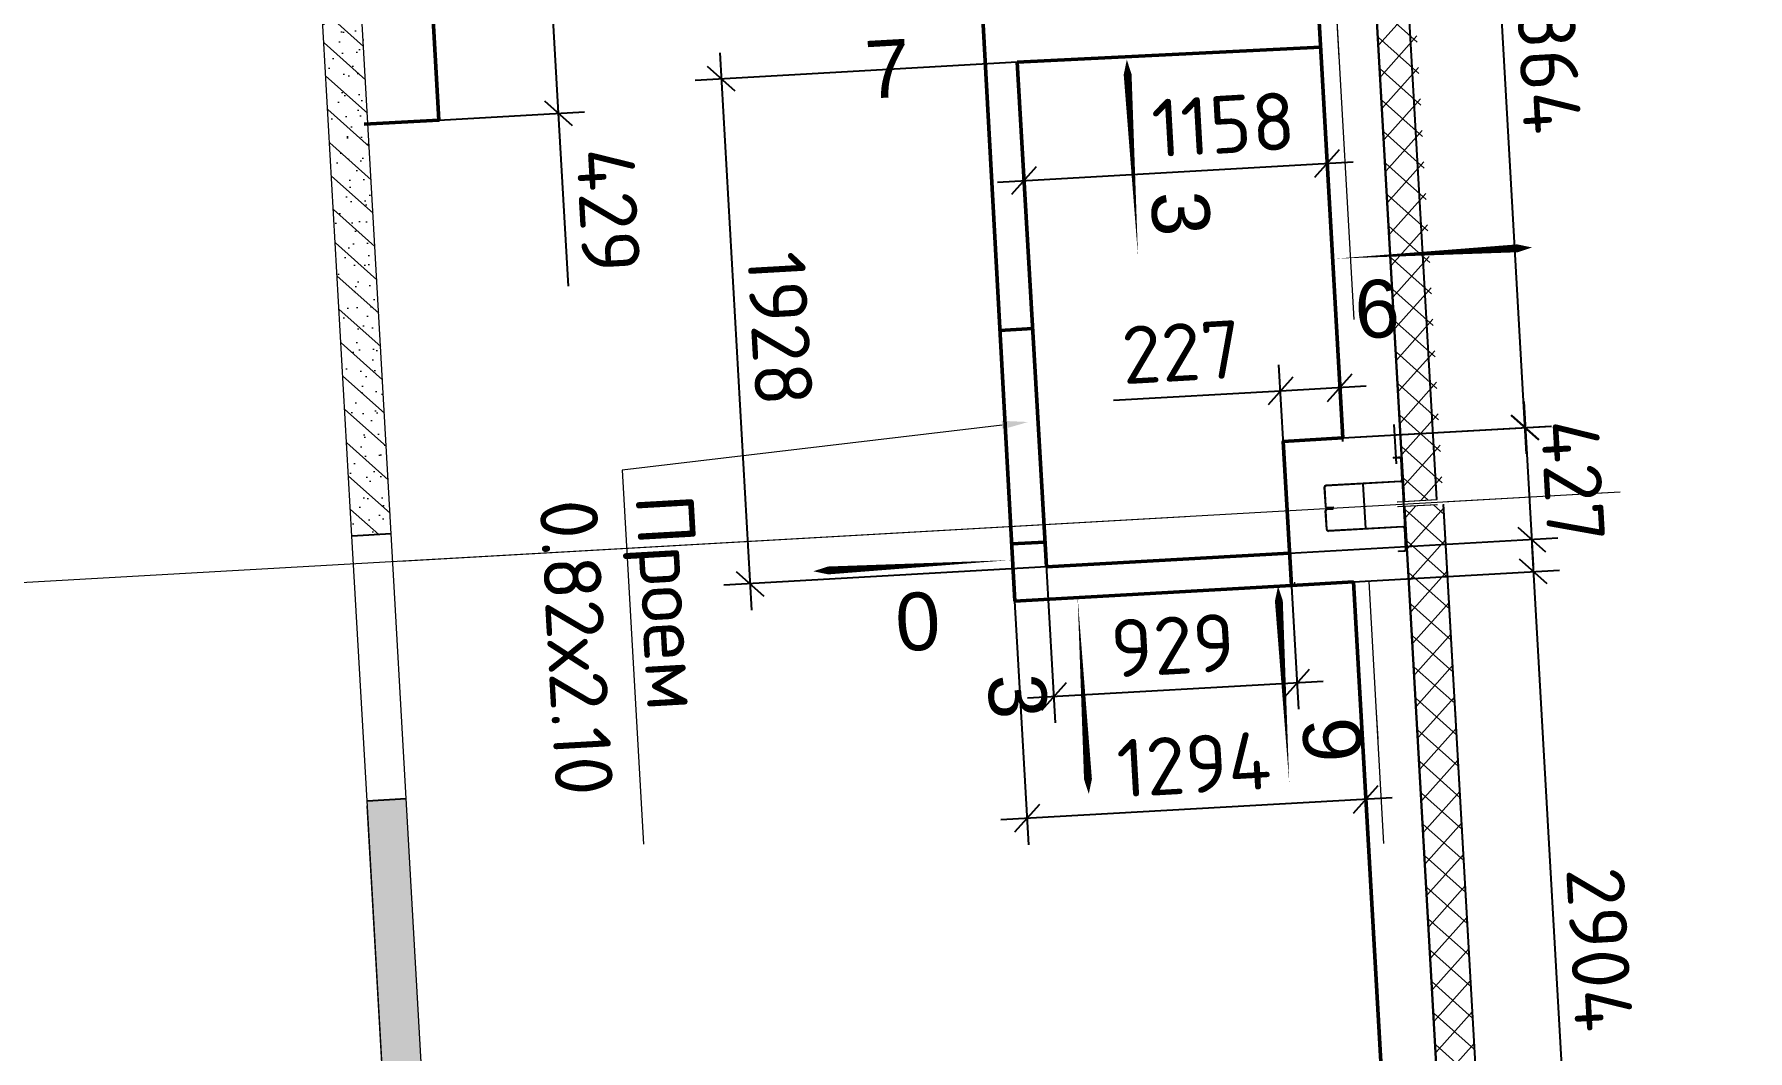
# Model space of a CAD drawing. Header units: metres. Extents: x 107714.6 to 107779.2, y 110780.1 to 110851.4.
# Drawn here: x 107724.92 to 107731.45, y 110821.14 to 110825.01 of the extents above; entities that cross this region are included whole.
import ezdxf
from ezdxf import colors
from ezdxf.entities.mleader import LeaderData, LeaderLine
from ezdxf.math import Vec2, Vec3

# ---------------------------------------------------------------- set-up
doc = ezdxf.new("R2010")
doc.units = ezdxf.units.M
doc.header["$PDMODE"] = 35
doc.header["$PDSIZE"] = 0.001
for name, pattern in [('_ШПТ__20_т__2_5__Линия сетки', [25, 20, -2.5, 0, -2.5]), ('CENTER', [50.8, 31.75, -6.35, 6.35, -6.35]), ('XKITLINE03', [6, 3, -1, 1, -1]), ('невидимаяX2', [19.05, 12.7, -6.35])]:
    doc.linetypes.add(name, pattern=pattern)
for name, color, linetype in [('2023.11.08_В_ОТКЛОНЕНИЯ', 7, 'Continuous'), ('_1-1_ Внутренние стены', 7, 'Continuous'), ('размеры факт', 7, 'Continuous')]:
    doc.layers.add(name, color=color, linetype=linetype)
for name, color, linetype, lineweight in [('Other', 250, 'Continuous', 0), ('ГКЛ', 250, 'Continuous', 50), ('ОСИ', 251, 'CENTER', 18), ('панели', 7, 'Continuous', 9), ('Размерные', 45, 'Continuous', 15), ('Стены', 7, 'Continuous', 18), ('Стены разрез', 7, 'Continuous', 30)]:
    doc.layers.add(name, color=color, linetype=linetype, lineweight=lineweight)
doc.layers.add('Вспомогательные', color=6, linetype='Continuous', plot=False)
doc.styles.add('AxeAndPointZ', font='arial.ttf')
doc.styles.add('GOST 2.304 type A', font='isocpeur.ttf')
doc.styles.add('ISOCPEUR', font='isocpeur.ttf', dxfattribs={"height": 375})
doc.dimstyles.new('ISO-25', dxfattribs={"dimtxt": 0.22, "dimasz": 0.1, "dimexe": 0.1, "dimexo": 0, "dimgap": 0.06, "dimtad": 1, "dimdec": 0, "dimlfac": 1000, "dimtxsty": 'GOST 2.304 type A', "dimblk": 'OBLIQUE', "dimcen": 2.5, "dimdle": 0.1, "dimadec": 0, "dimazin": 0, "dimtfac": 1, "dimtdec": 0, "dimtmove": 0, "dimatfit": 3, "dimfxl": 1, "dimarcsym": 0})
pattern_1 = [(318.25305, (107716.84761, 110843.49968), (0.05659657, 0.0634179), []), (48.25305, (107716.84761, 110843.49968), (-0.0634179, 0.05659657), [])]

# ---------------------------------------------------------------- blocks, each defined once
blk = doc.blocks.new('к3')
at = {"color": 0, "linetype": 'ByBlock', "lineweight": -2, "ltscale": 200}
for p, q in [((4147417.8, 542805.7), (4147417.8, 542828.2)), ((4147417.8, 542805.7), (4147420.8, 542805.7)), ((4147420.8, 542805.7), (4147420.8, 542828.2)), ((4147425.8, 542836.2), (4147504.8, 542836.2)), ((4147425.8, 542833.2), (4147504.8, 542833.2)), ((4147509.8, 542828.2), (4147509.8, 542544.2)), ((4147512.8, 542828.2), (4147512.8, 542544.2)), ((4147682.8, 542828.2), (4147682.8, 542544.2)), ((4147685.8, 542828.2), (4147685.8, 542544.2)), ((4147769.8, 542836.2), (4147690.8, 542836.2)), ((4147769.8, 542833.2), (4147690.8, 542833.2)), ((4147774.8, 542805.7), (4147774.8, 542828.2)), ((4147777.8, 542805.7), (4147774.8, 542805.7)), ((4147777.8, 542805.7), (4147777.8, 542828.2)), ((4147593.8, 542544.2), (4147593.8, 542566.7)), ((4147593.8, 542566.7), (4147596.8, 542566.7)), ((4147596.8, 542544.2), (4147596.8, 542566.7)), ((4147598.8, 542544.2), (4147598.8, 542566.7)), ((4147601.8, 542566.7), (4147598.8, 542566.7)), ((4147601.8, 542544.2), (4147601.8, 542566.7)), ((4147517.8, 542539.2), (4147588.8, 542539.2)), ((4147517.8, 542536.2), (4147588.8, 542536.2)), ((4147677.8, 542539.2), (4147606.8, 542539.2)), ((4147677.8, 542536.2), (4147606.8, 542536.2))]:
    blk.add_line(p, q, dxfattribs=at)
for centre, radius, start, end in [((4147425.8, 542828.2), 8, 90, 180), ((4147425.8, 542828.2), 5, 90, 180), ((4147504.8, 542828.2), 8, 0, 90), ((4147504.8, 542828.2), 5, 0, 90), ((4147690.8, 542828.2), 8, 90, 180), ((4147690.8, 542828.2), 5, 90, 180), ((4147769.8, 542828.2), 8, 0, 90), ((4147769.8, 542828.2), 5, 0, 90), ((4147517.8, 542544.2), 8, 180, 270), ((4147517.8, 542544.2), 5, 180, 270), ((4147588.8, 542544.2), 8, 270, 0), ((4147588.8, 542544.2), 5, 270, 0), ((4147606.8, 542544.2), 8, 180, 270), ((4147606.8, 542544.2), 5, 180, 270), ((4147677.8, 542544.2), 5, 270, 0), ((4147677.8, 542544.2), 8, 270, 0)]:
    blk.add_arc(centre, radius, start, end, dxfattribs=at)
at = {"layer": 'Вспомогательные', "color": 0, "ltscale": 10}
for p, q in [((4147690.3, 542836.2), (4147505.3, 542836.2)), ((4147682.8, 542686.2), (4147512.8, 542686.2))]:
    blk.add_line(p, q, dxfattribs=at)
blk = doc.blocks.new('_Oblique')
at = {"color": 0, "linetype": 'ByBlock', "lineweight": -2}
blk.add_line((-0.5, -0.5), (0.5, 0.5), dxfattribs=at)
blk = doc.blocks.new('*D47')
at = {"layer": 'Defpoints', "color": 0, "lineweight": 9, "transparency": 16777216}
for p in [(107729.5471, 110826.3212, 0.021), (107730.6031, 110823.5125), (107729.9093, 110823.4731, 0.021)]:
    blk.add_point(p, dxfattribs=at)
at = {"layer": 'ГКЛ', "color": 0, "lineweight": -2, "transparency": 16777216}
for p, q in [((107730.4349, 110826.4718), (107730.6087, 110823.4127)), ((107729.5471, 110826.3212), (107730.5404, 110826.3777)), ((107729.9093, 110823.4731), (107730.7029, 110823.5182))]:
    blk.add_line(p, q, dxfattribs=at)
at = {"layer": 'ГКЛ', "color": 0, "lineweight": -2, "transparency": 16777216, "xscale": 0.1, "yscale": 0.1, "zscale": 0.1}
for p, rotation in [((107730.4405, 110826.372), 93.25304974487426), ((107730.6031, 110823.5125), 273.2530497448743)]:
    blk.add_blockref('_Oblique', p, dxfattribs=dict(at, rotation=rotation))
at = {"layer": 'ГКЛ', "color": 0, "lineweight": 9, "transparency": 16777216, "insert": (107730.6915, 110824.9519), "char_height": 0.22, "attachment_point": 5, "rotation": 273.25305, "style": 'GOST 2.304 type A'}
blk.add_mtext('2864', dxfattribs=at)
blk = doc.blocks.new('*D48')
at = {"layer": 'Defpoints', "color": 0, "lineweight": 9, "transparency": 16777216}
for p in [(107729.9093, 110823.4731), (107730.6293, 110823.0864), (107729.7069, 110823.034, 0.021)]:
    blk.add_point(p, dxfattribs=at)
at = {"layer": 'ГКЛ', "color": 0, "lineweight": -2, "transparency": 16777216}
for p, q in [((107730.5994, 110823.6125), (107730.635, 110822.9866)), ((107729.9093, 110823.4731), (107730.7049, 110823.5183)), ((107729.7069, 110823.034), (107730.7291, 110823.0921))]:
    blk.add_line(p, q, dxfattribs=at)
at = {"layer": 'ГКЛ', "color": 0, "lineweight": -2, "transparency": 16777216, "xscale": 0.1, "yscale": 0.1, "zscale": 0.1}
for p, rotation in [((107730.6051, 110823.5126), 93.25304974487426), ((107730.6293, 110823.0864), 273.2530497448743)]:
    blk.add_blockref('_Oblique', p, dxfattribs=dict(at, rotation=rotation))
at = {"layer": 'ГКЛ', "color": 0, "lineweight": 9, "transparency": 16777216, "insert": (107730.7869, 110823.3092), "char_height": 0.22, "attachment_point": 5, "rotation": 273.25305, "style": 'GOST 2.304 type A'}
blk.add_mtext('427', dxfattribs=at)
blk = doc.blocks.new('*D49')
at = {"layer": 'Defpoints', "color": 0, "lineweight": 9, "transparency": 16777216}
for p in [(107729.9505, 110822.9246), (107730.8011, 110820.0643), (107730.1152, 110820.0253, 0.021)]:
    blk.add_point(p, dxfattribs=at)
at = {"layer": 'ГКЛ', "color": 0, "lineweight": -2, "transparency": 16777216}
for p, q in [((107730.6306, 110823.0635), (107730.8067, 110819.9645)), ((107729.9505, 110822.9246), (107730.7361, 110822.9693)), ((107730.1152, 110820.0253), (107730.9009, 110820.07))]:
    blk.add_line(p, q, dxfattribs=at)
at = {"layer": 'ГКЛ', "color": 0, "lineweight": -2, "transparency": 16777216, "xscale": 0.1, "yscale": 0.1, "zscale": 0.1}
for p, rotation in [((107730.6363, 110822.9636), 93.25304974487426), ((107730.8011, 110820.0643), 273.2530497448743)]:
    blk.add_blockref('_Oblique', p, dxfattribs=dict(at, rotation=rotation))
at = {"layer": 'ГКЛ', "color": 0, "lineweight": 9, "transparency": 16777216, "insert": (107730.8884, 110821.5236), "char_height": 0.22, "attachment_point": 5, "rotation": 273.25305, "style": 'GOST 2.304 type A'}
blk.add_mtext('2904', dxfattribs=at)
blk = doc.blocks.new('*D52')
at = {"layer": 'Defpoints', "color": 0, "lineweight": 9, "transparency": 16777216}
for p in [(107729.6717, 110823.6517), (107729.6834, 110823.4473, 0.021), (107729.91, 110823.4602, 0.021)]:
    blk.add_point(p, dxfattribs=at)
at = {"layer": 'ГКЛ', "color": 0, "lineweight": -2, "transparency": 16777216}
for p, q in [((107729.6834, 110823.4473), (107729.6661, 110823.7515)), ((107729.91, 110823.4602), (107729.8927, 110823.7644)), ((107729.6717, 110823.6517), (107729.0348, 110823.6155)), ((107729.9982, 110823.6703), (107729.6717, 110823.6517))]:
    blk.add_line(p, q, dxfattribs=at)
at = {"layer": 'ГКЛ', "color": 0, "lineweight": -2, "transparency": 16777216, "xscale": 0.1, "yscale": 0.1, "zscale": 0.1}
for p, rotation in [((107729.6717, 110823.6517), 183.2530497448743), ((107729.8984, 110823.6646), 3.253049744874268)]:
    blk.add_blockref('_Oblique', p, dxfattribs=dict(at, rotation=rotation))
at = {"layer": 'ГКЛ', "color": 0, "lineweight": 9, "transparency": 16777216, "insert": (107729.2937, 110823.8005), "char_height": 0.22, "attachment_point": 5, "rotation": 3.25305, "style": 'GOST 2.304 type A'}
blk.add_mtext('227', dxfattribs=at)
blk = doc.blocks.new('*D102')
at = {"layer": 'Defpoints', "color": 0, "lineweight": 9, "transparency": 16777216}
for p in [(107729.9505, 110822.9246, 0.021), (107728.6585, 110822.8512, 0.021), (107728.7056, 110822.0225)]:
    blk.add_point(p, dxfattribs=at)
at = {"layer": 'ГКЛ', "color": 0, "lineweight": -2, "transparency": 16777216}
for p, q in [((107729.9505, 110822.9246), (107730.0032, 110821.996)), ((107728.6585, 110822.8512), (107728.7113, 110821.9226)), ((107730.0974, 110822.1016), (107728.6058, 110822.0168))]:
    blk.add_line(p, q, dxfattribs=at)
at = {"layer": 'ГКЛ', "color": 0, "lineweight": -2, "transparency": 16777216, "xscale": 0.1, "yscale": 0.1, "zscale": 0.1}
for p, rotation in [((107729.9976, 110822.0959), 3.253049744874268), ((107728.7056, 110822.0225), 183.2530497448743)]:
    blk.add_blockref('_Oblique', p, dxfattribs=dict(at, rotation=rotation))
at = {"layer": 'ГКЛ', "color": 0, "lineweight": 9, "transparency": 16777216, "insert": (107729.342, 110822.2289), "char_height": 0.22, "attachment_point": 5, "rotation": 3.25305, "style": 'GOST 2.304 type A'}
blk.add_mtext('1294', dxfattribs=at)
blk = doc.blocks.new('*D103')
at = {"layer": 'Defpoints', "color": 0, "lineweight": 9, "transparency": 16777216}
for p in [(107728.7789, 110822.9892, 0.021), (107729.7064, 110823.042, 0.021), (107728.8075, 110822.4864)]:
    blk.add_point(p, dxfattribs=at)
at = {"layer": 'ГКЛ', "color": 0, "lineweight": -2, "transparency": 16777216}
for p, q in [((107728.7789, 110822.9892), (107728.8132, 110822.3865)), ((107729.7064, 110823.042), (107729.7407, 110822.4392)), ((107729.8348, 110822.5448), (107728.7076, 110822.4807))]:
    blk.add_line(p, q, dxfattribs=at)
at = {"layer": 'ГКЛ', "color": 0, "lineweight": -2, "transparency": 16777216, "xscale": 0.1, "yscale": 0.1, "zscale": 0.1}
for p, rotation in [((107729.735, 110822.5391), 3.253049744874268), ((107728.8075, 110822.4864), 183.2530497448743)]:
    blk.add_blockref('_Oblique', p, dxfattribs=dict(at, rotation=rotation))
at = {"layer": 'ГКЛ', "color": 0, "lineweight": 9, "transparency": 16777216, "insert": (107729.2616, 110822.6824), "char_height": 0.22, "attachment_point": 5, "rotation": 3.25305, "style": 'GOST 2.304 type A'}
blk.add_mtext('929', dxfattribs=at)
blk = doc.blocks.new('*D104')
at = {"layer": 'Defpoints', "color": 0, "lineweight": 9, "transparency": 16777216}
for p in [(107729.8246, 110824.9628, 0.021), (107728.6679, 110824.9061, 0.021), (107729.8498, 110824.5201)]:
    blk.add_point(p, dxfattribs=at)
at = {"layer": 'ГКЛ', "color": 0, "lineweight": -2, "transparency": 16777216}
for p, q in [((107729.8246, 110824.9628), (107729.8554, 110824.4203)), ((107728.6679, 110824.9061), (107728.6992, 110824.3546)), ((107728.5937, 110824.4488), (107729.9496, 110824.5258))]:
    blk.add_line(p, q, dxfattribs=at)
at = {"layer": 'ГКЛ', "color": 0, "lineweight": -2, "transparency": 16777216, "xscale": 0.1, "yscale": 0.1, "zscale": 0.1}
for p, rotation in [((107729.8498, 110824.5201), 3.253049744874275), ((107728.6936, 110824.4544), 183.2530497448743)]:
    blk.add_blockref('_Oblique', p, dxfattribs=dict(at, rotation=rotation))
at = {"layer": 'ГКЛ', "color": 0, "lineweight": 9, "transparency": 16777216, "insert": (107729.4543, 110824.6679), "char_height": 0.22, "attachment_point": 5, "rotation": 3.25305, "style": 'GOST 2.304 type A'}
blk.add_mtext('1158', dxfattribs=at)
blk = doc.blocks.new('*D105')
at = {"layer": 'Defpoints', "color": 0, "lineweight": 9, "transparency": 16777216}
for p in [(107728.6679, 110824.9061), (107727.6494, 110822.917), (107728.7794, 110822.9813, 0.021)]:
    blk.add_point(p, dxfattribs=at)
at = {"layer": 'ГКЛ', "color": 0, "lineweight": -2, "transparency": 16777216}
for p, q in [((107727.5344, 110824.9418), (107727.6551, 110822.8172)), ((107728.6679, 110824.9061), (107727.4402, 110824.8363)), ((107728.7794, 110822.9813), (107727.5496, 110822.9114))]:
    blk.add_line(p, q, dxfattribs=at)
at = {"layer": 'ГКЛ', "color": 0, "lineweight": -2, "transparency": 16777216, "xscale": 0.1, "yscale": 0.1, "zscale": 0.1}
for p, rotation in [((107727.54, 110824.842), 93.25304974487426), ((107727.6494, 110822.917), 273.2530497448743)]:
    blk.add_blockref('_Oblique', p, dxfattribs=dict(at, rotation=rotation))
at = {"layer": 'ГКЛ', "color": 0, "lineweight": 9, "transparency": 16777216, "insert": (107727.7645, 110823.8892), "char_height": 0.22, "attachment_point": 5, "rotation": 273.25305, "style": 'GOST 2.304 type A'}
blk.add_mtext('1928', dxfattribs=at)
blk = doc.blocks.new('*D140')
at = {"layer": 'Defpoints', "color": 0, "lineweight": 9, "transparency": 16777216}
for p in [(107726.4394, 110825.1134), (107726.4637, 110824.6851, -0.027), (107726.9185, 110824.711)]:
    blk.add_point(p, dxfattribs=at)
at = {"layer": 'ГКЛ', "color": 0, "lineweight": -2, "transparency": 16777216}
for p, q in [((107726.8885, 110825.2391), (107726.9185, 110824.711)), ((107726.4394, 110825.1134), (107726.994, 110825.1449)), ((107726.4637, 110824.6851), (107727.0183, 110824.7166)), ((107726.9185, 110824.711), (107726.9559, 110824.052))]:
    blk.add_line(p, q, dxfattribs=at)
at = {"layer": 'ГКЛ', "color": 0, "lineweight": -2, "transparency": 16777216, "xscale": 0.1, "yscale": 0.1, "zscale": 0.1}
for p, rotation in [((107726.8941, 110825.1393), 93.25304974542452), ((107726.9185, 110824.711), 273.2530497454246)]:
    blk.add_blockref('_Oblique', p, dxfattribs=dict(at, rotation=rotation))
at = {"layer": 'ГКЛ', "color": 0, "lineweight": 9, "transparency": 16777216, "insert": (107727.1098, 110824.3412), "char_height": 0.22, "attachment_point": 5, "rotation": 273.25305, "style": 'GOST 2.304 type A'}
blk.add_mtext('429', dxfattribs=at)

msp = doc.modelspace()

# ---------------------------------------------------------------- hatches: boundary and pattern name
at = {"layer": '_1-1_ Внутренние стены', "linetype": 'Continuous', "lineweight": 0, "true_color": 0x000000}
h = msp.add_hatch(dxfattribs=at)
h.set_pattern_fill('ГАЗОБЕТОН_0004', color=18, scale=0.001, angle=-86.74695, style=0, pattern_type=2)
h.set_pattern_definition([(318.25305, (107717.932035, 110781.90025), (0.05992578, 0.06714835), []), (3.25305, (107717.99196, 110781.967395), (-0.00459642, 0.08086948), [0, -0.054, 0, -0.081]), (68.25305, (107718.05911, 110781.90747), (0.07523517, -0.03001115), [0, -0.0396, 0, -0.0684])])
h.paths.add_polyline_path([(107726.1425, 110825.5682), (107725.9927, 110825.5597), (107726.1326, 110823.0987), (107726.2823, 110823.1072)])
h = msp.add_hatch(dxfattribs=at)
h.set_pattern_fill('ГАЗОБЕТОН_0004', color=18, scale=0.001, angle=-86.74695, style=0, pattern_type=2)
h.set_pattern_definition([(318.25305, (107718.128995, 110778.43083), (0.05992578, 0.06714835), []), (3.25305, (107718.18892, 110778.49798), (-0.00459642, 0.08086948), [0, -0.054, 0, -0.081]), (68.25305, (107718.25607, 110778.438055), (0.07523517, -0.03001115), [0, -0.0396, 0, -0.0684])])
h.paths.add_polyline_path([(107726.3394, 110822.0988), (107726.1897, 110822.0903), (107726.5466, 110815.8104), (107726.6963, 110815.819)])
at = {"layer": 'панели', "lineweight": 9}
h = msp.add_hatch(dxfattribs=at)
h.set_pattern_fill('FP_5', color=256, scale=0.001, angle=-86.74695, style=0, pattern_type=2)
h.set_pattern_definition(pattern_1)
h.paths.add_polyline_path([(107730.1462, 110823.2317), (107730.2919, 110823.2399), (107729.9526, 110829.2103), (107729.8068, 110829.202), (107730.1387, 110823.3623)], flags=0)
h = msp.add_hatch(dxfattribs=at)
h.set_pattern_fill('FP_4', color=256, scale=0.001, angle=-86.74695, style=0, pattern_type=2)
h.set_pattern_definition([(318.25305, (107716.82265, 110843.49826), (0.0998763, 0.1119139), [])])
h.paths.add_polyline_path([(107730.267, 110823.2385), (107730.269, 110823.2386), (107729.9296, 110829.209), (107729.9276, 110829.2089), (107730.2595, 110823.3692)], flags=0)
h = msp.add_hatch(dxfattribs=at)
h.set_pattern_fill('FP_5', color=256, scale=0.001, angle=-86.74695, style=0, pattern_type=2)
h.set_pattern_definition(pattern_1)
h.paths.add_polyline_path([(107730.4866, 110817.2413), (107730.6324, 110817.2496), (107730.2931, 110823.22), (107730.1473, 110823.2117), (107730.479, 110817.3757)], flags=0)
h = msp.add_hatch(dxfattribs=at)
h.set_pattern_fill('FP_4', color=256, scale=0.001, angle=-86.74695, style=0, pattern_type=2)
h.set_pattern_definition([(318.25305, (107716.84761, 110843.49968), (0.0998763, 0.1119139), [])])
h.paths.add_polyline_path([(107730.6324, 110817.2496), (107730.6344, 110817.2497), (107730.2951, 110823.2201), (107730.2931, 110823.22), (107730.6248, 110817.384)], flags=0)

# ---------------------------------------------------------------- linework, layer by layer
for points in [[(107730.1046, 110823.5248), (107730.1131, 110823.375)], [(107726.2821, 110823.1072), (107726.1323, 110823.0987)], [(107726.1897, 110822.0903), (107726.3394, 110822.0988)]]:
    msp.add_lwpolyline(points)
at = {"layer": '2023.11.08_В_ОТКЛОНЕНИЯ'}
for points, elevation in [([(107728.5245, 110825.1143, 0, 0, 0), (107727.7757, 110825.0718, 0, 0.16, 0), (107728.0752, 110825.0888, 0.03, 0.03, 0), (107728.5245, 110825.1143, 0, 0, 0)], -0.009), ([(107729.8824, 110824.1567, 0, 0, 0), (107730.6312, 110824.1992, 0, 0.16, 0), (107730.3317, 110824.1822, 0.03, 0.03, 0), (107729.8824, 110824.1567, 0, 0, 0)], 0.021), ([(107728.64, 110823.0073, 0, 0, 0), (107727.8912, 110822.9648, 0, 0.16, 0), (107728.1907, 110822.9818, 0.03, 0.03, 0), (107728.64, 110823.0073, 0, 0, 0)], -0.009), ([(107729.7052, 110822.1595, 0, 0, 0), (107729.6626, 110822.9083, 0, 0.16, 0), (107729.6796, 110822.6088, 0.03, 0.03, 0), (107729.7052, 110822.1595, 0, 0, 0)], 0.021), ([(107728.8987, 110822.8649, 0, 0, 0), (107728.9412, 110822.1161, 0, 0.16, 0), (107728.9242, 110822.4156, 0.03, 0.03, 0), (107728.8987, 110822.8649, 0, 0, 0)], 0.021)]:
    msp.add_lwpolyline(points, format="xyseb", dxfattribs=dict(at, elevation=elevation))
msp.add_lwpolyline([(107729.1287, 110824.1663, 0, 0, 0), (107729.0861, 110824.9151, 0, 0.16, 0), (107729.1031, 110824.6156, 0.03, 0.03, 0), (107729.1287, 110824.1663, 0, 0, 0)], format="xyseb", dxfattribs=at)
at = {"layer": 'Other', "linetype": 'XKITLINE03', "lineweight": 15}
for p, q in [((107728.76, 110844.8903), (107731.3824, 110798.752)), ((107726.3147, 110823.0039), (107730.9672, 110823.2683))]:
    msp.add_line(p, q, dxfattribs=at)
at = {"layer": 'ГКЛ', "lineweight": 50}
for points, elevation in [([(107728.419, 110827.2247), (107728.6587, 110822.8512)], -0.009), ([(107729.7745, 110825.8434), (107729.9093, 110823.4731), (107729.6826, 110823.4602), (107729.7138, 110822.9112), (107729.9505, 110822.9246)], 0.021), ([(107726.1548, 110825.0973), (107726.4394, 110825.1134), (107726.4637, 110824.6851), (107726.1792, 110824.6689)], -0.027), ([(107728.6679, 110824.9061), (107729.8246, 110824.9628)], 0.021), ([(107728.7794, 110822.9813), (107728.6679, 110824.9061)], 0.021), ([(107728.7277, 110823.8898), (107728.6003, 110823.8826)], 0.021), ([(107728.774, 110823.0761), (107728.6465, 110823.0689)], 0.021), ([(107729.7069, 110823.034), (107728.7794, 110822.9813)], 0.021), ([(107729.9505, 110822.9246), (107730.1152, 110820.0253)], 0.021), ([(107729.7138, 110822.9112), (107728.6585, 110822.8512)], 0.021)]:
    msp.add_lwpolyline(points, dxfattribs=dict(at, elevation=elevation))
at = {"layer": 'ГКЛ', "lineweight": 9}
msp.add_lwpolyline([(107729.7251, 110822.9238), (107729.7261, 110822.9061)], dxfattribs=at)
at = {"layer": 'ОСИ', "linetype": '_ШПТ__20_т__2_5__Линия сетки'}
for p, q in [((107728.76, 110844.8903), (107731.4531, 110797.5077)), ((107716.5785, 110822.4505), (107730.9182, 110823.2655))]:
    msp.add_line(p, q, dxfattribs=at)
at = {"layer": 'панели'}
for p, q in [((107729.8048, 110829.2019), (107730.1442, 110823.2315)), ((107730.269, 110823.2386), (107729.9296, 110829.209)), ((107730.1192, 110823.2301), (107730.269, 110823.2386)), ((107730.2701, 110823.2187), (107730.1203, 110823.2102)), ((107730.1453, 110823.2116), (107730.4846, 110817.2412)), ((107730.6344, 110817.2497), (107730.2951, 110823.2201))]:
    msp.add_line(p, q, dxfattribs=at)
at = {"layer": 'панели', "lineweight": 9}
for p, q in [((107730.1462, 110823.2317), (107729.8068, 110829.202)), ((107730.267, 110823.2385), (107729.9276, 110829.2089)), ((107730.4866, 110817.2413), (107730.1473, 110823.2117)), ((107730.6324, 110817.2496), (107730.2931, 110823.22))]:
    msp.add_line(p, q, dxfattribs=at)
at = {"layer": 'Стены', "lineweight": 18}
for points in [[(107726.1323, 110823.0987), (107725.9925, 110825.5597)], [(107726.2821, 110823.1072), (107726.1422, 110825.5682)], [(107726.3746, 110818.8361), (107726.1897, 110822.0903)], [(107726.3758, 110818.8161), (107726.1908, 110822.0703)], [(107726.6963, 110815.819), (107726.3394, 110822.0988)]]:
    msp.add_lwpolyline(points, dxfattribs=at)
at = {"layer": 'Стены', "linetype": 'невидимаяX2'}
for points in [[(107726.1897, 110822.0903), (107726.1323, 110823.0987)], [(107726.3394, 110822.0988), (107726.2821, 110823.1072)]]:
    msp.add_lwpolyline(points, dxfattribs=at)
at = {"layer": 'Стены разрез', "lineweight": 5}
for p, q in [((107729.8019, 110829.2017), (107730.1413, 110823.2314)), ((107730.2661, 110823.2385), (107729.9267, 110829.2088)), ((107730.1163, 110823.23), (107730.2661, 110823.2385)), ((107730.2672, 110823.2185), (107730.1174, 110823.21)), ((107730.1424, 110823.2114), (107730.4817, 110817.241)), ((107730.6315, 110817.2496), (107730.2922, 110823.2199))]:
    msp.add_line(p, q, dxfattribs=at)

# ---------------------------------------------------------------- block references
at = {"layer": 'Размерные', "color": 0, "xscale": 0.0009999999999999998, "yscale": 0.0009999999999999998, "zscale": 0.0009999999999999998, "rotation": 273.2530497448619}
msp.add_blockref('к3', (106952.821, 114933.3322), dxfattribs=at)

# ---------------------------------------------------------------- texts
at = {"layer": '2023.11.08_В_ОТКЛОНЕНИЯ', "style": 'AxeAndPointZ'}
for s, p in [('7', (107728.0948, 110824.7661, -0.009)), ('6', (107729.9606, 110823.8509, 0.021)), ('0', (107728.2103, 110822.6591, -0.009))]:
    msp.add_text(s, height=0.22, rotation=3.25305, dxfattribs=at).set_placement(p)
at = {"layer": '2023.11.08_В_ОТКЛОНЕНИЯ', "char_height": 0.22, "attachment_point": 1, "rotation": 273.25305, "style": 'AxeAndPointZ'}
for s, insert in [('3', (107729.3971, 110824.4206, 0.03)), ('3', (107728.7752, 110822.5803, 0.051)), ('9', (107729.9736, 110822.4138, 0.051))]:
    msp.add_mtext(s, dxfattribs=dict(at, insert=insert))

# ---------------------------------------------------------------- dimensions: what is measured, and where the dimension line sits
at = {"layer": 'ГКЛ', "lineweight": 9}
for base, p1, p2, angle, picture, middle in [((107730.6031, 110823.5125), (107729.5471, 110826.3212, 0.021), (107729.9093, 110823.4731, 0.021), 273.25305, '*D47', (107730.6915, 110824.9519)), ((107726.9185, 110824.711), (107726.4394, 110825.1134), (107726.4637, 110824.6851, -0.027), 273.25305, '*D140', (107727.1098, 110824.3412)), ((107727.6494, 110822.917), (107728.6679, 110824.9061), (107728.7794, 110822.9813, 0.021), 273.25305, '*D105', (107727.7645, 110823.8892)), ((107729.6717, 110823.6517), (107729.91, 110823.4602, 0.021), (107729.6834, 110823.4473, 0.021), 3.25305, '*D52', (107729.2937, 110823.8005)), ((107730.8011, 110820.0643), (107729.9505, 110822.9246), (107730.1152, 110820.0253, 0.021), 273.25305, '*D49', (107730.8884, 110821.5236)), ((107728.8075, 110822.4864), (107729.7064, 110823.042, 0.021), (107728.7789, 110822.9892, 0.021), 3.25305, '*D103', (107729.2616, 110822.6824)), ((107728.7056, 110822.0225), (107729.9505, 110822.9246, 0.021), (107728.6585, 110822.8512, 0.021), 3.25305, '*D102', (107729.342, 110822.2289))]:
    dim = msp.add_linear_dim(base=base, p1=p1, p2=p2, angle=angle, dimstyle='ISO-25', dxfattribs=at)
    dim.commit()
    dim.dimension.update_dxf_attribs({"geometry": picture, "text_midpoint": middle})
for base, p1, p2, angle, picture, middle in [((107729.8498, 110824.5201), (107728.6679, 110824.9061, 0.021), (107729.8246, 110824.9628, 0.021), 3.25305, '*D104', (107729.4639, 110824.4982)), ((107730.6293, 110823.0864), (107729.9093, 110823.4731), (107729.7069, 110823.034, 0.021), 273.25305, '*D48', (107730.6172, 110823.2995))]:
    dim = msp.add_linear_dim(base=base, p1=p1, p2=p2, angle=angle, dimstyle='ISO-25', dxfattribs=at)
    dim.commit()
    dim.dimension.update_dxf_attribs({"geometry": picture, "text_midpoint": middle, "dimtype": 160})

# ---------------------------------------------------------------- leaders
at = {"layer": 'размеры факт'}
ml = msp.add_multileader_mtext('Standard', dxfattribs=at)
ml.set_content('Проем\\P0.82х2.10', color=256, style='ISOCPEUR')
ml.set_leader_properties(lineweight=5)
ml.build(insert=Vec2(0, 0))
ml.multileader.update_dxf_attribs({"has_dogleg": 0, "text_left_attachment_type": 6, "text_right_attachment_type": 6, "arrow_head_size": 0.1})
ctx = ml.context
ctx.base_point, ctx.char_height, ctx.arrow_head_size, ctx.landing_gap_size, ctx.plane_origin, ctx.plane_x_axis, ctx.plane_y_axis = Vec3(107727.1627, 110823.3508), 0.22, 0.1, 0.1, Vec3(107727.6827, 110821.828), Vec3(0.056746, -0.998389), Vec3(0.998389, 0.056746)
ctx.left_attachment, ctx.right_attachment = 6, 6
notes = []
notes.append((ctx, [(0, (1, 1, 0), (107726.7087, 110831.3379), (0.056746, -0.998389), 8, [(0, [(107728.7101, 110823.5339)], 0, [])])]))
ctx.mtext.insert, ctx.mtext.text_direction, ctx.mtext.flow_direction = Vec3(107727.432, 110823.2659), Vec3(0.056746, -0.998389), 5
ml = msp.add_multileader_mtext('Standard', dxfattribs=at)
ml.set_content('Проем\\P0.82х2.10', color=256, style='ISOCPEUR')
ml.set_leader_properties(lineweight=5)
ml.build(insert=Vec2(0, 0))
ml.multileader.update_dxf_attribs({"has_dogleg": 0, "text_left_attachment_type": 6, "text_right_attachment_type": 6, "arrow_head_size": 0.1})
ctx = ml.context
ctx.base_point, ctx.char_height, ctx.arrow_head_size, ctx.landing_gap_size, ctx.plane_origin, ctx.plane_x_axis, ctx.plane_y_axis = Vec3(107727.0098, 110827.7451), 0.22, 0.1, 0.1, Vec3(107727.4927, 110826.3552), Vec3(0.056746, -0.998389), Vec3(0.998389, 0.056746)
ctx.left_attachment, ctx.right_attachment, ctx.text_align_type = 6, 6, 2
notes.append((ctx, [(1, (1, 1, 0), (107727.5388, 110818.4381), (-0.056746, 0.998389), 8, [(0, [(107728.5189, 110826.5627)], 0, [])])]))
ctx.mtext.insert, ctx.mtext.text_direction, ctx.mtext.alignment, ctx.mtext.flow_direction = Vec3(107727.3427, 110826.54), Vec3(0.056746, -0.998389), 3, 5
for ctx, leaders in notes:
    for number, flags, end, landing, length, lines in leaders:
        leader = LeaderData()
        leader.index, (leader.has_last_leader_line, leader.has_dogleg_vector, leader.attachment_direction) = number, flags
        leader.last_leader_point, leader.dogleg_vector, leader.dogleg_length = Vec3(end), Vec3(landing), length
        for number, points, colour, breaks in lines:
            line = LeaderLine()
            line.index, line.vertices, line.color, line.breaks = number, Vec3.list(points), colors.encode_raw_color(colour), breaks
            leader.lines.append(line)
        ctx.leaders.append(leader)

doc.saveas('drawing.dxf')
